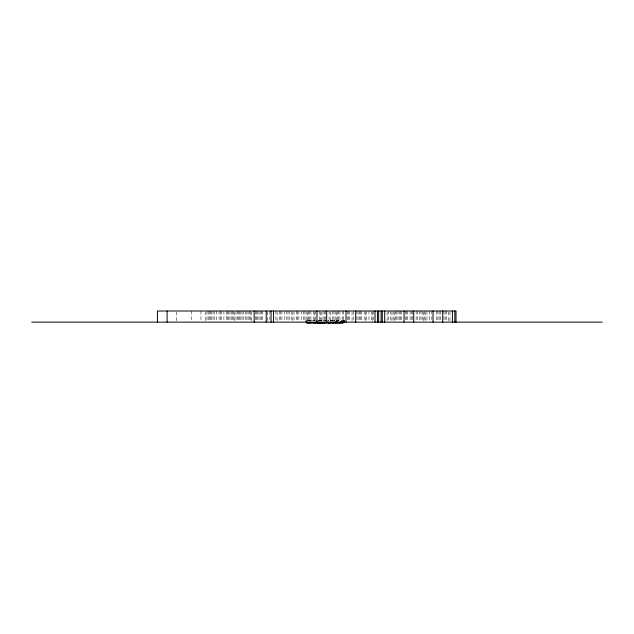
<?xml version="1.0" encoding="UTF-8"?>
<svg xmlns="http://www.w3.org/2000/svg" width="634" height="634" viewBox="0 0 634 634"><rect width="100%" height="100%" fill="white"/><g stroke="black" fill="none" stroke-linecap="round" stroke-linejoin="round"><path stroke-width="0.48" stroke-dasharray="3.17 2.38" d="M319.417 320.978L319.013 320.416M334.704 320.978L334.443 320.416L334.673 320.978M310.406 320.416L310.248 320.978M309.733 320.416L309.574 320.978M331.17 321.073L331.138 320.416M344.468 321.073L305.62 320.788M325.646 320.416L325.448 320.978M337.026 320.416L336.82 320.978M336.765 320.717L336.599 320.978M341.837 320.416L341.623 320.978M309.875 320.978L310.074 320.416M309.44 320.978L309.654 320.416M315.97 320.978L316.176 320.416M344.159 320.416L343.89 320.978A2.457 2.457 0 0 0 344.064 320.416M344.111 320.978L344.325 320.416L328.047 320.416M338.374 320.978L338.588 320.416M309.772 320.978L310.002 320.416M305.889 320.416L316.263 320.416M318.553 320.416L325.781 320.416M330.885 320.416L331.138 320.978M319.623 320.978L319.449 320.416M328.531 320.416L328.832 320.978L328.61 320.416M318.862 320.978L318.656 320.416L318.989 320.978M333.096 320.978L332.937 320.416M334.625 320.859L334.514 320.416M449.981 311.936L449.981 321.192M448.769 311.936L448.769 321.192M446.352 311.009L446.352 321.192M445.139 311.009L445.139 321.192M443.935 311.009L443.935 321.192M440.305 311.009L440.305 321.192M439.1 311.009L439.1 321.192M437.888 311.009L437.888 321.192M436.683 311.009L436.683 321.192M431.849 311.009L431.849 321.192M429.424 311.009L429.424 321.192M427.007 311.009L427.007 321.192M425.802 311.936L425.802 321.192M424.59 311.009L424.59 321.192M423.385 311.936L423.385 321.192M422.173 311.009L422.173 321.192M420.968 311.009L420.968 321.192M419.756 311.009L419.756 321.192M417.338 311.009L417.338 321.192M416.126 311.009L416.126 321.192M412.504 311.009L412.504 321.192M411.292 311.009L411.292 321.192M410.087 311.009L410.087 321.192M407.67 311.009L407.67 321.192M406.457 311.009L406.457 321.192M405.253 311.009L405.253 321.192M401.623 311.009L401.623 321.192M400.411 311.009L400.411 321.192M399.206 311.009L399.206 321.192M397.993 311.009L397.993 321.192M396.789 311.009L396.789 321.192M395.576 311.009L395.576 321.192M394.372 311.936L394.372 321.192M393.159 311.009L393.159 321.192M391.955 311.936L391.955 321.192M390.742 311.009L390.742 321.192M388.325 311.009L388.325 321.192M387.112 311.936L387.112 321.192M373.814 311.009L373.814 321.192M372.61 311.936L372.61 321.192M371.397 311.009L371.397 321.192M368.98 311.009L368.98 321.192M366.563 311.009L366.563 321.192M365.358 311.936L365.358 321.192M364.146 311.009L364.146 321.192M361.729 311.009L361.729 321.192M360.524 311.009L360.524 321.192M359.312 311.009L359.312 321.192M358.099 311.009L358.099 321.192M356.894 311.009L356.894 321.192M353.265 311.009L353.265 321.192M352.06 311.936L352.06 321.192M349.643 311.009L349.643 321.192M348.431 311.009L348.431 321.192M347.226 311.009L347.226 321.192M343.596 311.009L343.596 321.192M342.384 311.009L342.384 321.192M339.967 311.009L339.967 321.192M338.762 311.009L338.762 321.192M337.55 311.009L337.55 321.192M336.345 311.936L336.345 321.192M335.132 311.009L335.132 321.192M333.928 311.009L333.928 321.192M332.715 311.009L332.715 321.192M330.298 311.936L330.298 321.192M329.086 311.009L329.086 321.192M325.464 311.009L325.464 321.192M324.251 311.009L324.251 321.192M323.047 311.009L323.047 321.192M321.834 311.936L321.834 321.192M320.63 311.936L320.63 321.192M319.417 311.009L319.417 321.192M315.787 311.009L315.787 321.192M314.583 311.936L314.583 321.192M313.37 311.009L313.37 321.192M310.953 311.009L310.953 321.192M309.749 311.009L309.749 321.192M308.536 311.009L308.536 321.192M307.332 311.936L307.332 321.192M306.119 311.009L306.119 321.192M304.914 311.009L304.914 321.192M303.702 311.009L303.702 321.192M301.285 311.009L301.285 321.192M298.868 311.009L298.868 321.192M297.655 311.009L297.655 321.192M296.45 311.009L296.45 321.192M294.033 311.009L294.033 321.192M292.821 311.936L292.821 321.192M291.616 311.009L291.616 321.192M289.199 311.009L289.199 321.192M287.987 311.009L287.987 321.192M286.774 311.009L286.774 321.192M284.357 311.009L284.357 321.192M281.94 311.009L281.94 321.192M280.735 311.009L280.735 321.192M279.523 311.009L279.523 321.192M277.106 311.936L277.106 321.192M275.901 311.009L275.901 321.192M269.854 311.009L269.854 321.192M267.437 311.936L267.437 321.192M262.603 311.009L262.603 321.192M261.39 311.009L261.39 321.192M260.186 311.009L260.186 321.192M258.973 311.009L258.973 321.192M257.761 311.009L257.761 321.192M256.556 311.009L256.556 321.192M255.343 311.009L255.343 321.192M251.722 311.936L251.722 321.192M250.509 311.009L250.509 321.192M249.305 311.009L249.305 321.192M248.092 311.009L248.092 321.192M246.888 311.009L246.888 321.192M245.675 311.009L245.675 321.192M243.258 311.009L243.258 321.192M242.045 311.009L242.045 321.192M240.841 311.009L240.841 321.192M239.628 311.009L239.628 321.192M238.424 311.009L238.424 321.192M237.211 311.009L237.211 321.192M236.007 311.009L236.007 321.192M234.794 311.936L234.794 321.192M233.589 311.009L233.589 321.192M232.377 311.009L232.377 321.192M231.164 311.009L231.164 321.192M229.96 311.009L229.96 321.192M228.747 311.009L228.747 321.192M227.543 311.009L227.543 321.192M226.33 311.009L226.33 321.192M223.913 311.009L223.913 321.192M221.496 311.009L221.496 321.192M220.291 311.009L220.291 321.192M219.079 311.009L219.079 321.192M216.662 311.009L216.662 321.192M214.244 311.009L214.244 321.192M213.032 311.009L213.032 321.192M211.827 311.009L211.827 321.192M210.615 311.009L210.615 321.192M209.41 311.009L209.41 321.192M208.198 311.009L208.198 321.192M206.993 311.009L206.993 321.192M205.781 311.936L205.781 321.192M200.946 311.009L200.946 321.192M191.278 311.009L191.278 321.192M176.767 311.936L176.767 321.192M306.024 320.978A2.457 1.506 -90 0 1 305.913 320.416M310.248 320.416L310.042 320.978L310.28 320.416M323.895 320.416L323.609 320.978L323.966 320.416M318.839 320.574L318.847 320.574"/><path stroke-width="0.95" d="M314.488 322.991L314.512 322.397M318.117 322.991L318.141 322.397M336.741 321.953L336.392 322.12A2.385 1.688 90 0 1 336.226 322.112A1.545 1.094 -90 0 0 335.949 322.104A0.8 0.785 -90 0 1 336.194 322.112L336.226 322.112M343.2 322.12L343.422 322.104A2.385 1.688 90 0 0 343.644 322.12A2.385 1.688 -90 0 1 343.477 322.112L343.477 322.112A1.545 1.094 -90 0 0 343.2 322.104A1.545 1.094 90 0 1 343.446 322.112M317.254 322.112A0.959 0.864 -90 0 1 317.499 322.104A1.545 1.094 -90 0 0 317.246 322.112L317.222 322.112A2.385 1.688 -90 0 1 317.048 322.12M31.7 322.12L602.3 322.12M342.978 322.69L306.729 322.69A3.146 1.926 90 0 0 306.555 321.763M341.029 322.112A0.8 0.785 -90 0 0 340.783 322.104A1.545 1.094 -90 0 1 341.029 322.112L341.06 322.112A2.385 1.688 -90 0 0 341.227 322.12L341.575 321.953A2.441 2.409 -90 0 0 341.766 321.739A1.799 1.276 -90 0 1 341.266 322.246M456.02 322.12L456.02 311.009L157.422 311.009L157.422 322.12M454.816 311.009L454.816 322.12M452.399 311.009L452.399 322.12M442.722 311.009L442.722 322.12M433.054 311.009L433.054 322.12M413.709 311.009L413.709 322.12M404.04 311.009L404.04 322.12M384.695 311.009L384.695 322.12M382.278 311.009L382.278 322.12M381.074 311.009L381.074 322.12M378.656 311.009L378.656 322.12M377.444 311.009L377.444 322.12M375.027 311.009L375.027 322.12M355.682 311.009L355.682 322.12M346.013 311.009L346.013 322.12M326.668 311.009L326.668 322.12M317 311.009L317 322.12M273.476 311.009L273.476 322.12M271.059 311.009L271.059 322.12M266.225 311.009L266.225 322.12M254.139 311.009L254.139 322.12M167.099 311.009L167.099 322.12M342.788 322.69A3.146 3.146 0 0 1 343.018 321.763M336.432 322.246A1.799 1.276 90 0 0 336.923 321.731A2.441 2.409 -90 0 1 336.773 321.977M343.683 322.246A1.799 1.276 -90 0 0 344.175 321.731A1.854 1.854 0 0 1 343.755 322.246M306.484 322.064A1.22 0.745 -90 0 1 306.674 322.983L342.756 322.991A1.094 0.777 -90 0 1 343.176 322.056A1.22 1.22 0 0 0 342.828 322.983M332.406 322.991A1.094 0.777 -90 0 0 332.279 322.397A1.125 0.911 -90 0 1 332.398 322.983M323.435 322.991A1.109 0.65 -90 0 1 323.578 322.397A1.213 1.197 -90 0 0 323.483 322.983A1.094 0.777 -90 0 1 323.578 322.397M320.321 322.991A1.094 0.777 -90 0 0 320.194 322.397A1.125 0.911 -90 0 1 320.305 322.983M308.948 322.991A1.094 0.777 -90 0 1 309.075 322.397M314.028 322.983A1.125 0.658 -90 0 1 314.107 322.405A1.094 0.777 -90 0 1 314.274 322.991M315.019 322.983A1.213 1.197 -90 0 1 315.122 322.405A1.109 0.65 -90 0 0 314.971 322.991A1.094 0.777 -90 0 1 315.114 322.397M307.736 322.991A1.094 0.777 -90 0 1 307.862 322.397M310.153 322.991A1.094 0.777 -90 0 1 310.28 322.397M324.307 322.991A1.109 0.896 -90 0 1 324.505 322.397M322.246 322.991A1.094 0.777 -90 0 1 322.373 322.397M324.663 322.991A1.094 0.777 -90 0 1 324.79 322.397M323.823 322.397A1.094 0.777 -90 0 1 323.95 322.991M319.829 322.991A1.094 0.777 -90 0 1 319.956 322.397M318.981 322.397A1.094 0.777 -90 0 1 319.108 322.991M321.398 322.397A1.094 0.777 -90 0 1 321.525 322.991M329.498 322.991A1.094 0.777 -90 0 1 329.625 322.397M335.909 322.397A1.094 0.777 -90 0 1 336.036 322.991M333.492 322.397A1.094 0.777 -90 0 1 333.619 322.991M333.127 322.991A1.094 0.777 -90 0 1 333.254 322.397M339.539 322.397A1.094 0.777 -90 0 1 339.666 322.991M337.962 322.991A1.094 0.777 -90 0 1 338.088 322.397M305.937 321.977A2.457 1.506 -90 0 1 305.842 321.739M316.524 321.731A1.807 1.625 -90 0 0 316.968 322.254A1.799 1.276 -90 0 1 316.524 321.731M317.88 322.983A1.165 1.046 -90 0 0 317.547 322.064A1.094 0.777 -90 0 1 317.903 322.991M335.925 322.056A1.094 0.777 -90 0 0 335.544 322.991A1.213 1.197 -90 0 1 335.893 322.064M340.727 322.064A1.213 1.197 -90 0 0 340.41 322.983A1.094 0.777 -90 0 1 340.759 322.056M328.784 322.991A1.094 0.777 -90 0 0 328.658 322.397A1.213 1.197 -90 0 1 328.753 322.983M329.957 322.983A1.213 1.197 -90 0 0 329.862 322.405A1.094 0.777 -90 0 1 329.989 322.991"/></g></svg>
